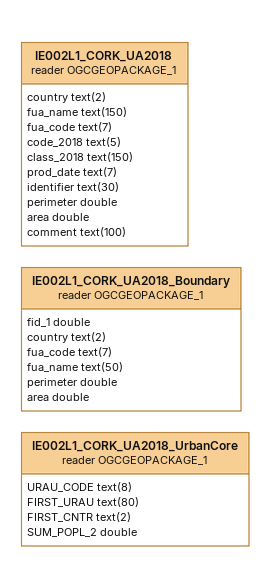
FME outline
IE002L1_CORK_UA2018_Boundary (reader OGCGEOPACKAGE_1)
    attributes: fid_1 double, country text(2), fua_code text(7), fua_name text(50), perimeter double, area double
IE002L1_CORK_UA2018_UrbanCore (reader OGCGEOPACKAGE_1)
    attributes: URAU_CODE text(8), FIRST_URAU text(80), FIRST_CNTR text(2), SUM_POPL_2 double
IE002L1_CORK_UA2018 (reader OGCGEOPACKAGE_1)
    attributes: country text(2), fua_name text(150), fua_code text(7), code_2018 text(5), class_2018 text(150), prod_date text(7), identifier text(30), perimeter double, area double, comment text(100)
